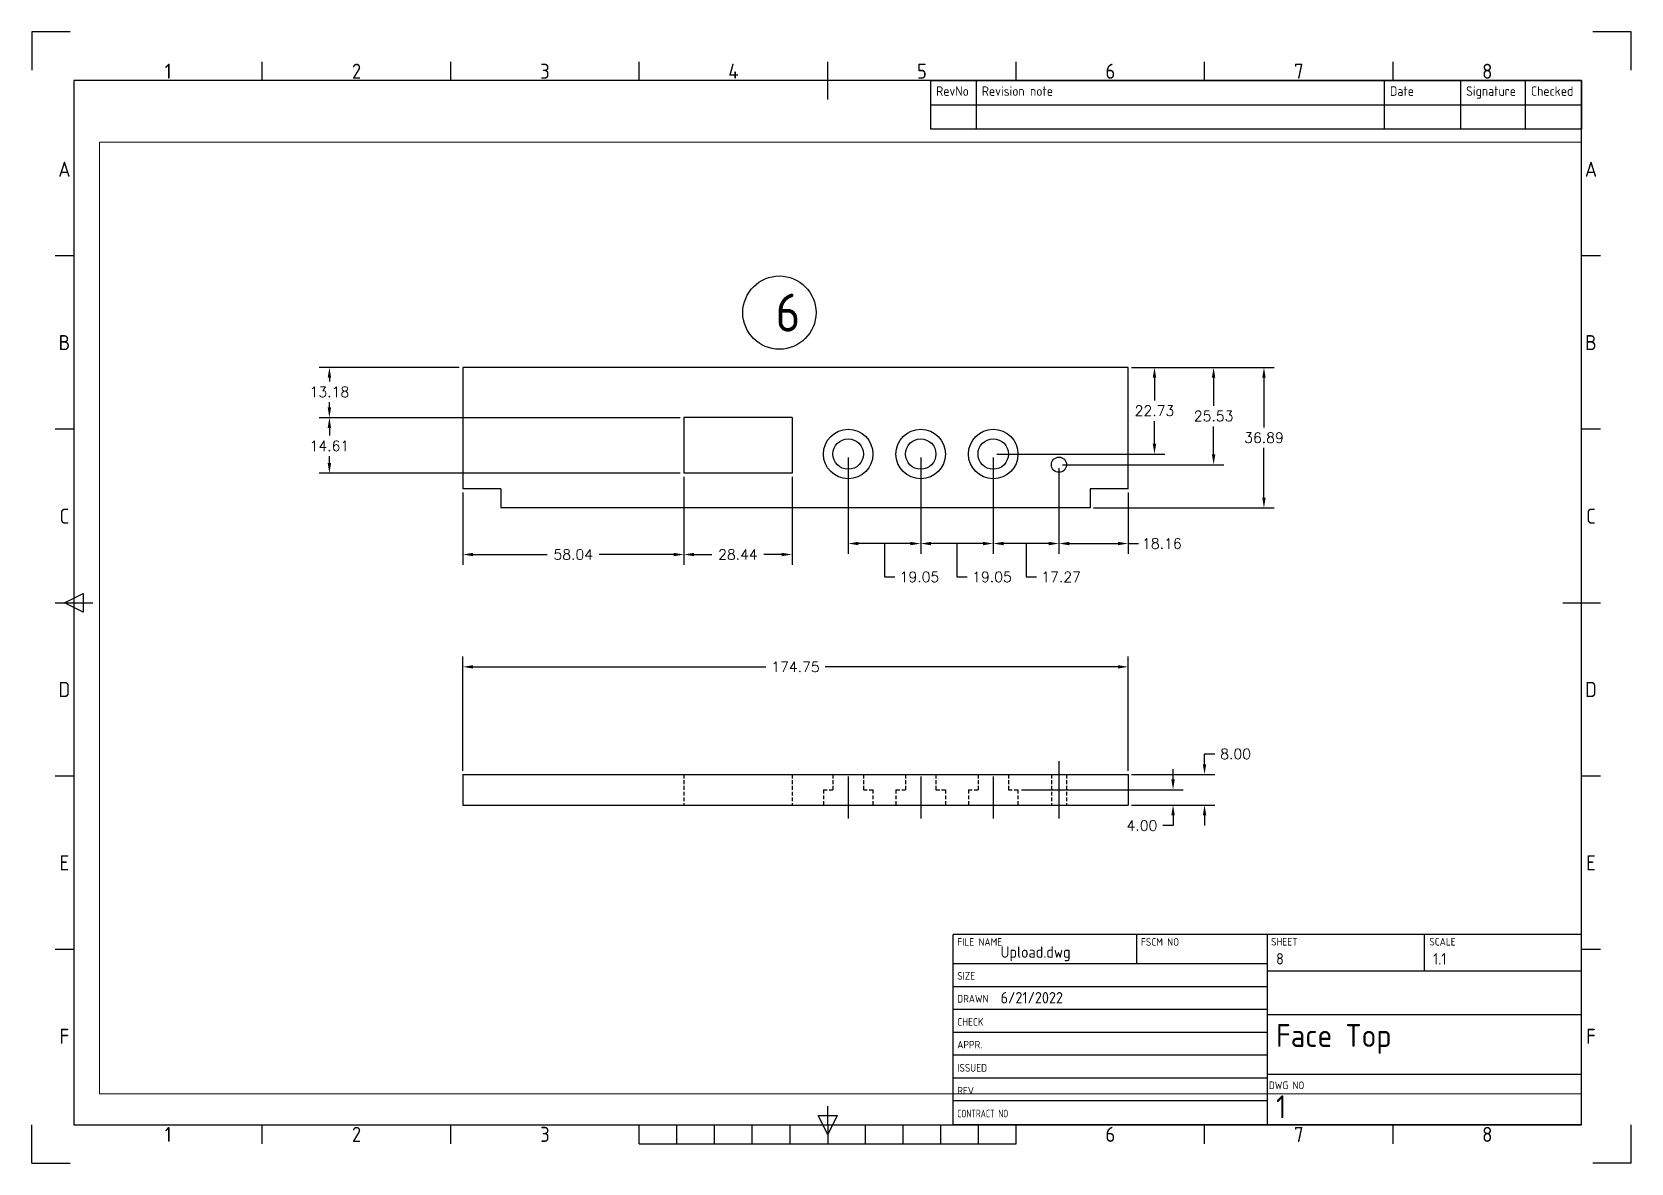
# Paper-space layout 'Face Top' of a CAD drawing. Header units: millimetres. Extents: x 0 to 420, y 0 to 297.
# The model-space entities are those that its viewports show. They can reach past a viewport. Long polylines and large blocks are cut down to what shows.
import ezdxf
from ezdxf.enums import TextEntityAlignment as Align

# ---------------------------------------------------------------- set-up
doc = ezdxf.new("R2010")
doc.units = ezdxf.units.MM
doc.linetypes.add('CENTER2', pattern=[28.575, 19.05, -3.175, 3.175, -3.175])
doc.linetypes.add('DASHEDX2', pattern=[1.5, 1, -0.5])
for name, color, linetype in [('Dim', 1, 'Continuous'), ('Hidden', 3, 'DASHEDX2'), ('Layer1', 5, 'Continuous'), ('Title Block', 7, 'Continuous'), ('Viewport', 40, 'Continuous'), ('Wood', 7, 'Continuous')]:
    doc.layers.add(name, color=color, linetype=linetype)
doc.styles.add('ACISOTS', font='isocp.shx', dxfattribs={"height": 1})
doc.styles.add('ISO Proportional', font='isocp.shx')
doc.styles.get("Standard").update_dxf_attribs({"font": 'simplex.shx'})
doc.dimstyles.new('Copy of Standard', dxfattribs={"dimscale": 15, "dimtxt": 0.18, "dimasz": 0.18, "dimexe": 0.18, "dimexo": 0.0625, "dimgap": 0.09, "dimtad": 0, "dimtih": 1, "dimtoh": 1, "dimzin": 0, "dimdsep": 46, "dimtxsty": 'Standard', "dimcen": 0.09, "dimadec": 0, "dimazin": 0, "dimtfac": 1, "dimtofl": 0, "dimtmove": 0, "dimatfit": 2, "dimfxl": 1, "dimtolj": 1, "dimtzin": 0, "dimarcsym": 0})

# ---------------------------------------------------------------- blocks, each defined once
blk = doc.blocks.new('*T3')
at = {"layer": 'Title Block', "color": 0, "lineweight": -2}
for p, q in [((0, 0), (12, 0)), ((0, 0), (0, -6.33)), ((12, 0), (119.19, 0)), ((12, 0), (12, -6.33)), ((119.19, 0), (139.19, 0)), ((119.19, 0), (119.19, -6.33)), ((139.19, 0), (156.21, 0)), ((139.19, 0), (139.19, -6.33)), ((156.21, 0), (171, 0)), ((156.21, 0), (156.21, -6.33)), ((171, 0), (171, -6.33)), ((0, -6.33), (12, -6.33)), ((0, -6.33), (0, -12.67)), ((12, -6.33), (119.19, -6.33)), ((12, -6.33), (12, -12.67)), ((119.19, -6.33), (139.19, -6.33)), ((119.19, -6.33), (119.19, -12.67)), ((139.19, -6.33), (156.21, -6.33)), ((139.19, -6.33), (139.19, -12.67)), ((156.21, -6.33), (171, -6.33)), ((156.21, -6.33), (156.21, -12.67)), ((171, -6.33), (171, -12.67)), ((0, -12.67), (12, -12.67)), ((12, -12.67), (119.19, -12.67)), ((119.19, -12.67), (139.19, -12.67)), ((139.19, -12.67), (156.21, -12.67)), ((156.21, -12.67), (171, -12.67))]:
    blk.add_line(p, q, dxfattribs=at)
at = {"layer": 'Title Block', "color": 0, "char_height": 2.5, "attachment_point": 1, "style": 'ISO Proportional'}
for s, insert, width in [('RevNo', (1.5, -1.5), 9), ('Revision note', (13.5, -1.5), 104.1871), ('Date', (120.69, -1.5), 17), ('Signature', (140.69, -1.5), 14.0204), ('Checked', (157.71, -1.5), 11.7925)]:
    blk.add_mtext(s, dxfattribs=dict(at, insert=insert, width=width))
blk = doc.blocks.new('Title Block')
at = {"layer": 'Title Block'}
for p, q in [((0, 297), (0, 287)), ((10, 297), (0, 297)), ((420, 297), (410, 297)), ((420, 287), (420, 297)), ((60.5, 284.23), (60.5, 289.18)), ((110, 284.23), (110, 289.18)), ((159.5, 284.23), (159.5, 289.18)), ((209, 279.28), (209, 289.18)), ((258.5, 284.23), (258.5, 289.18)), ((308, 284.23), (308, 289.18)), ((357.5, 284.23), (357.5, 289.18)), ((407, 284.23), (11, 284.23)), ((11, 284.23), (11, 10)), ((407, 10), (407, 284.23)), ((11, 238.19), (6.05, 238.19)), ((411.95, 238.19), (407, 238.19)), ((11, 192.66), (6.05, 192.66)), ((411.95, 192.66), (407, 192.66)), ((6.05, 147.12), (15.95, 147.12)), ((8.52, 147.12), (13.47, 149.59)), ((13.47, 144.64), (8.52, 147.12)), ((13.47, 149.59), (13.47, 144.64)), ((402.05, 147.12), (411.95, 147.12)), ((11, 101.58), (6.05, 101.58)), ((411.95, 101.58), (407, 101.58)), ((407, 60), (242, 60)), ((242, 10), (242, 60)), ((290.14, 60), (290.14, 52.38)), ((324.5, 10), (324.5, 60)), ((365.75, 50.35), (365.75, 60)), ((407, 10), (407, 60)), ((11, 56.03), (6.05, 56.03)), ((411.95, 56.03), (407, 56.03)), ((242, 52.38), (324.5, 52.38)), ((242, 46.38), (324.5, 46.38)), ((407, 50.35), (324.5, 50.35)), ((242, 40.38), (324.5, 40.38)), ((324.5, 39.01), (407, 39.01)), ((242, 34.38), (324.5, 34.38)), ((242, 28.38), (324.5, 28.38)), ((242, 22.38), (324.5, 22.38)), ((324.5, 23.29), (407, 23.29)), ((209, 10), (209, 14.95)), ((242, 16.38), (324.5, 16.38)), ((0, 0), (0, 10)), ((11, 10), (407, 10)), ((60.5, 5.05), (60.5, 10)), ((110, 5.05), (110, 10)), ((159.5, 5.05), (159.5, 10)), ((169.4, 5.05), (169.4, 10)), ((179.3, 5.05), (179.3, 10)), ((189.2, 5.05), (189.2, 10)), ((199.1, 5.05), (199.1, 10)), ((206.53, 12.47), (211.47, 12.47)), ((209, 7.52), (206.53, 12.47)), ((211.47, 12.47), (209, 7.52)), ((209, 10), (209, 5.05)), ((218.9, 5.05), (218.9, 10)), ((228.8, 5.05), (228.8, 10)), ((238.7, 5.05), (238.7, 10)), ((407, 10), (242, 10)), ((248.6, 5.05), (248.6, 10)), ((258.5, 5.05), (258.5, 10)), ((308, 5.05), (308, 10)), ((357.5, 5.05), (357.5, 10)), ((420, 0), (420, 10)), ((159.5, 5.05), (258.5, 5.05)), ((0, 0), (10, 0)), ((420, 0), (410, 0))]:
    blk.add_line(p, q, dxfattribs=at)
blk.add_blockref('*T3', (236, 284.23))
at = {"layer": 'Title Block', "style": 'ISO Proportional'}
for s, p in [('1', (35.75, 286.7)), ('2', (85.25, 286.7)), ('3', (134.75, 286.7)), ('4', (184.25, 286.7)), ('5', (233.75, 286.7)), ('6', (283.25, 286.7)), ('7', (332.75, 286.7)), ('8', (382.25, 286.7)), ('A', (8.52, 260.96)), ('A', (409.48, 260.96)), ('B', (8.52, 215.43)), ('B', (409.48, 215.43)), ('C', (8.52, 169.88)), ('C', (409.48, 169.88)), ('D', (8.52, 124.34)), ('D', (409.48, 124.34)), ('E', (8.52, 78.8)), ('E', (409.48, 78.8)), ('F', (8.52, 33.27)), ('F', (409.48, 33.27)), ('1', (35.75, 7.52)), ('2', (85.25, 7.52)), ('3', (134.75, 7.52)), ('6', (283.25, 7.52)), ('7', (332.75, 7.52)), ('8', (382.25, 7.52))]:
    blk.add_text(s, height=3.96, dxfattribs=at).set_placement(p, align=Align.MIDDLE)
at = {"layer": 'Title Block', "lineweight": 25, "style": 'ACISOTS'}
for s, p in [('FILE NAME', (243.03, 57.04)), ('FSCM NO', (291.3, 57.04)), ('SHEET', (325.45, 57.11)), ('SCALE', (367.03, 57.11)), ('SIZE', (243.03, 48.14)), ('DRAWN', (243.03, 42.14)), ('CHECK', (243.03, 36.05)), ('APPR.', (243.03, 30.08)), ('ISSUED', (243.03, 23.99)), ('REV', (243.03, 17.99))]:
    blk.add_text(s, height=2, dxfattribs=at).set_placement(p)
at = {"layer": 'Title Block', "lineweight": 25, "style": 'ACISOTS', "width": 0.683519}
blk.add_text('CONTRACT NO', height=2, dxfattribs=at).set_placement((243.03, 11.99))
at = {"layer": 'Title Block', "insert": (324.88, 21.41), "char_height": 2, "width": 8.8, "attachment_point": 1, "style": 'ACISOTS'}
blk.add_mtext('DWG NO', dxfattribs=at)
at = {"layer": 'Title Block', "lineweight": 35, "style": 'ACISOTS'}
for tag, p, height in [('FILE_NAME', (254.41, 53.9), 3), ('FSCM_NO', (293.68, 53.04), 3), ('SHEET', (326.77, 52.11), 3), ('SCALE', (368.02, 52.11), 3), ('SIZE', (254.7, 48.23), 3), ('DESIGN_ACTIVITY', (328.79, 43.14), 3.5), ('CHECK_DATE', (254.41, 41.9), 3), ('CHECK_DATE', (254.7, 36.14), 3), ('CHECKED_BY', (277.96, 36.14), 3), ('SHEETNAME', (326.77, 30.48), 6), ('APPROVAL_DATE', (254.7, 30.17), 3), ('APPROVED_BY', (277.96, 30.17), 3), ('ISSUE_DATE', (254.7, 24.08), 3), ('ISSUED_BY', (277.96, 24.08), 3), ('DRAWING_SUBTITLE', (328.79, 25.44), 3), ('REVISION', (254.7, 18.08), 3), ('SHEETNUMBER-NAME', (326.77, 11.76), 6), ('CONTRACT_NO', (254.7, 12.08), 3.5)]:
    blk.add_attdef(tag, p, '', height=height, dxfattribs=at)
blk = doc.blocks.new('*D102')
at = {"layer": 'Defpoints', "color": 0, "transparency": 16777216}
for p in [(318.41, -29.95), (325.33, -29.95), (282.98, -52.68)]:
    blk.add_point(p, dxfattribs=at)
at = {"layer": 'Dim', "color": 0, "lineweight": -2, "transparency": 16777216}
for p, q in [((319.34, -29.95), (328.03, -29.95)), ((325.33, -32.65), (325.33, -38.61)), ((325.33, -49.98), (325.33, -44.01)), ((283.92, -52.68), (328.03, -52.68))]:
    blk.add_line(p, q, dxfattribs=at)
at = {"layer": 'Dim', "color": 0, "transparency": 16777216}
for points in [[(324.88, -32.65), (325.78, -32.65), (325.33, -29.95)], [(324.88, -49.98), (325.78, -49.98), (325.33, -52.68)]]:
    blk.add_solid(points, dxfattribs=at)
at = {"layer": 'Dim', "color": 0, "transparency": 16777216, "insert": (325.33, -41.31), "char_height": 2.7, "attachment_point": 5}
blk.add_mtext('\\A1;22.73', dxfattribs=at)
blk = doc.blocks.new('*D103')
at = {"layer": 'Defpoints', "color": 0, "transparency": 16777216}
for p in [(108.62, -29.95), (143.66, -29.95), (201.7, -43.13)]:
    blk.add_point(p, dxfattribs=at)
at = {"layer": 'Dim', "color": 0, "lineweight": -2, "transparency": 16777216}
for p, q in [((142.72, -29.95), (105.92, -29.95)), ((108.62, -32.65), (108.62, -33.67)), ((108.62, -40.43), (108.62, -39.07)), ((200.76, -43.13), (105.92, -43.13))]:
    blk.add_line(p, q, dxfattribs=at)
at = {"layer": 'Dim', "color": 0, "transparency": 16777216}
for points in [[(108.17, -32.65), (109.07, -32.65), (108.62, -29.95)], [(108.17, -40.43), (109.07, -40.43), (108.62, -43.13)]]:
    blk.add_solid(points, dxfattribs=at)
at = {"layer": 'Dim', "color": 0, "transparency": 16777216, "insert": (108.62, -36.37), "char_height": 2.7, "attachment_point": 5}
blk.add_mtext('\\A1;13.18', dxfattribs=at)
blk = doc.blocks.new('*D104')
at = {"layer": 'Defpoints', "color": 0, "transparency": 16777216}
for p in [(108.62, -43.13), (201.7, -43.13), (201.7, -57.74)]:
    blk.add_point(p, dxfattribs=at)
at = {"layer": 'Dim', "color": 0, "lineweight": -2, "transparency": 16777216}
for p, q in [((200.76, -43.13), (105.92, -43.13)), ((108.62, -45.83), (108.62, -47.83)), ((108.62, -55.04), (108.62, -53.23)), ((200.76, -57.74), (105.92, -57.74))]:
    blk.add_line(p, q, dxfattribs=at)
at = {"layer": 'Dim', "color": 0, "transparency": 16777216}
for points in [[(108.17, -45.83), (109.07, -45.83), (108.62, -43.13)], [(108.17, -55.04), (109.07, -55.04), (108.62, -57.74)]]:
    blk.add_solid(points, dxfattribs=at)
at = {"layer": 'Dim', "color": 0, "transparency": 16777216, "insert": (108.62, -50.53), "char_height": 2.7, "attachment_point": 5}
blk.add_mtext('\\A1;14.61', dxfattribs=at)
blk = doc.blocks.new('*D105')
at = {"layer": 'Defpoints', "color": 0, "transparency": 16777216}
for p in [(318.41, -29.95), (340.86, -29.95), (300.25, -55.48)]:
    blk.add_point(p, dxfattribs=at)
at = {"layer": 'Dim', "color": 0, "lineweight": -2, "transparency": 16777216}
for p, q in [((319.34, -29.95), (343.56, -29.95)), ((340.86, -32.65), (340.86, -40.01)), ((340.86, -52.78), (340.86, -45.41)), ((301.18, -55.48), (343.56, -55.48))]:
    blk.add_line(p, q, dxfattribs=at)
at = {"layer": 'Dim', "color": 0, "transparency": 16777216}
for points in [[(340.41, -32.65), (341.31, -32.65), (340.86, -29.95)], [(340.41, -52.78), (341.31, -52.78), (340.86, -55.48)]]:
    blk.add_solid(points, dxfattribs=at)
at = {"layer": 'Dim', "color": 0, "transparency": 16777216, "insert": (340.86, -42.71), "char_height": 2.7, "attachment_point": 5}
blk.add_mtext('\\A1;25.53', dxfattribs=at)
blk = doc.blocks.new('*D106')
at = {"layer": 'Defpoints', "color": 0, "transparency": 16777216}
for p in [(318.41, -136.84), (318.41, -144.84), (338.48, -144.84)]:
    blk.add_point(p, dxfattribs=at)
at = {"layer": 'Dim', "color": 0, "lineweight": -2, "transparency": 16777216}
for p, q in [((338.48, -134.14), (338.48, -131.44)), ((338.48, -131.44), (341.18, -131.44)), ((319.34, -136.84), (341.18, -136.84)), ((319.34, -144.84), (341.18, -144.84)), ((338.48, -147.54), (338.48, -150.24))]:
    blk.add_line(p, q, dxfattribs=at)
at = {"layer": 'Dim', "color": 0, "transparency": 16777216}
for points in [[(338.03, -134.14), (338.93, -134.14), (338.48, -136.84)], [(338.03, -147.54), (338.93, -147.54), (338.48, -144.84)]]:
    blk.add_solid(points, dxfattribs=at)
at = {"layer": 'Dim', "color": 0, "transparency": 16777216, "insert": (346.64, -131.44), "char_height": 2.7, "attachment_point": 5}
blk.add_mtext('\\A1;8.00', dxfattribs=at)
blk = doc.blocks.new('*U101')
at = {"layer": 'Hidden', "color": 0, "linetype": 'CENTER2', "transparency": 16777216}
blk.add_line((0, 5.5), (0, -5.5), dxfattribs=at)
blk = doc.blocks.new('*U98')
at = {"layer": 'Hidden', "color": 0, "linetype": 'CENTER2', "transparency": 16777216}
blk.add_line((0, 5.5), (0, -5.5), dxfattribs=at)
blk = doc.blocks.new('*U99')
at = {"layer": 'Hidden', "color": 0, "linetype": 'CENTER2', "transparency": 16777216}
blk.add_line((0, 5.5), (0, -5.5), dxfattribs=at)
blk = doc.blocks.new('*U100')
at = {"layer": 'Hidden', "color": 0, "linetype": 'CENTER2', "transparency": 16777216}
blk.add_line((0, 7.5), (0, -7.5), dxfattribs=at)
blk = doc.blocks.new('*D113')
at = {"layer": 'Defpoints', "color": 0, "transparency": 16777216}
for p in [(318.41, -108.56), (143.66, -136.84), (318.41, -136.84)]:
    blk.add_point(p, dxfattribs=at)
at = {"layer": 'Dim', "color": 0, "lineweight": -2, "transparency": 16777216}
for p, q in [((143.66, -135.9), (143.66, -105.86)), ((146.36, -108.56), (223.25, -108.56)), ((315.71, -108.56), (238.81, -108.56)), ((318.41, -135.9), (318.41, -105.86))]:
    blk.add_line(p, q, dxfattribs=at)
at = {"layer": 'Dim', "color": 0, "transparency": 16777216}
for points in [[(146.36, -108.11), (146.36, -109.01), (143.66, -108.56)], [(315.71, -108.11), (315.71, -109.01), (318.41, -108.56)]]:
    blk.add_solid(points, dxfattribs=at)
at = {"layer": 'Dim', "color": 0, "transparency": 16777216, "insert": (231.03, -108.56), "char_height": 2.7, "attachment_point": 5}
blk.add_mtext('\\A1;174.75', dxfattribs=at)
blk = doc.blocks.new('*D114')
at = {"layer": 'Defpoints', "color": 0, "transparency": 16777216}
for p in [(318.41, -29.95), (308.41, -66.84), (354.09, -66.84)]:
    blk.add_point(p, dxfattribs=at)
at = {"layer": 'Dim', "color": 0, "lineweight": -2, "transparency": 16777216}
for p, q in [((319.34, -29.95), (356.79, -29.95)), ((354.09, -32.65), (354.09, -45.69)), ((354.09, -64.14), (354.09, -51.09)), ((309.34, -66.84), (356.79, -66.84))]:
    blk.add_line(p, q, dxfattribs=at)
at = {"layer": 'Dim', "color": 0, "transparency": 16777216}
for points in [[(353.64, -32.65), (354.54, -32.65), (354.09, -29.95)], [(353.64, -64.14), (354.54, -64.14), (354.09, -66.84)]]:
    blk.add_solid(points, dxfattribs=at)
at = {"layer": 'Dim', "color": 0, "transparency": 16777216, "insert": (354.09, -48.39), "char_height": 2.7, "attachment_point": 5}
blk.add_mtext('\\A1;36.89', dxfattribs=at)
blk = doc.blocks.new('*D124')
at = {"layer": 'Defpoints', "color": 0, "transparency": 16777216}
for p in [(201.7, -57.74), (143.66, -61.84), (201.7, -79.06)]:
    blk.add_point(p, dxfattribs=at)
at = {"layer": 'Dim', "color": 0, "lineweight": -2, "transparency": 16777216}
for p, q in [((201.7, -58.67), (201.7, -81.76)), ((143.66, -62.78), (143.66, -81.76)), ((146.36, -79.06), (165.86, -79.06)), ((199, -79.06), (179.49, -79.06))]:
    blk.add_line(p, q, dxfattribs=at)
at = {"layer": 'Dim', "color": 0, "transparency": 16777216}
for points in [[(146.36, -78.61), (146.36, -79.51), (143.66, -79.06)], [(199, -78.61), (199, -79.51), (201.7, -79.06)]]:
    blk.add_solid(points, dxfattribs=at)
at = {"layer": 'Dim', "color": 0, "transparency": 16777216, "insert": (172.68, -79.06), "char_height": 2.7, "attachment_point": 5}
blk.add_mtext('\\A1;58.04', dxfattribs=at)
blk = doc.blocks.new('*D125')
at = {"layer": 'Defpoints', "color": 0, "transparency": 16777216}
for p in [(201.7, -57.74), (230.14, -57.74), (230.14, -79.06)]:
    blk.add_point(p, dxfattribs=at)
at = {"layer": 'Dim', "color": 0, "lineweight": -2, "transparency": 16777216}
for p, q in [((201.7, -58.67), (201.7, -81.76)), ((230.14, -58.67), (230.14, -81.76)), ((204.4, -79.06), (209.11, -79.06)), ((227.44, -79.06), (222.73, -79.06))]:
    blk.add_line(p, q, dxfattribs=at)
at = {"layer": 'Dim', "color": 0, "transparency": 16777216}
for points in [[(204.4, -78.61), (204.4, -79.51), (201.7, -79.06)], [(227.44, -78.61), (227.44, -79.51), (230.14, -79.06)]]:
    blk.add_solid(points, dxfattribs=at)
at = {"layer": 'Dim', "color": 0, "transparency": 16777216, "insert": (215.92, -79.06), "char_height": 2.7, "attachment_point": 5}
blk.add_mtext('\\A1;28.44', dxfattribs=at)
blk = doc.blocks.new('*D126')
at = {"layer": 'Defpoints', "color": 0, "transparency": 16777216}
for p in [(300.25, -55.48), (318.41, -61.84), (300.25, -76.18)]:
    blk.add_point(p, dxfattribs=at)
at = {"layer": 'Dim', "color": 0, "lineweight": -2, "transparency": 16777216}
for p, q in [((300.25, -56.41), (300.25, -78.88)), ((318.41, -62.78), (318.41, -78.88)), ((302.95, -76.18), (315.71, -76.18)), ((318.41, -76.18), (321.11, -76.18))]:
    blk.add_line(p, q, dxfattribs=at)
at = {"layer": 'Dim', "color": 0, "transparency": 16777216}
for points in [[(302.95, -75.73), (302.95, -76.63), (300.25, -76.18)], [(315.71, -75.73), (315.71, -76.63), (318.41, -76.18)]]:
    blk.add_solid(points, dxfattribs=at)
at = {"layer": 'Dim', "color": 0, "transparency": 16777216, "insert": (327.28, -76.18), "char_height": 2.7, "attachment_point": 5}
blk.add_mtext('\\A1;18.16', dxfattribs=at)
blk = doc.blocks.new('*D127')
at = {"layer": 'Defpoints', "color": 0, "transparency": 16777216}
for p in [(282.98, -52.68), (300.25, -55.48), (282.98, -76.18)]:
    blk.add_point(p, dxfattribs=at)
at = {"layer": 'Dim', "color": 0, "lineweight": -2, "transparency": 16777216}
for p, q in [((282.98, -53.62), (282.98, -78.88)), ((300.25, -56.41), (300.25, -78.88)), ((297.55, -76.18), (285.68, -76.18)), ((291.61, -76.18), (291.61, -84.96)), ((291.61, -84.96), (294.31, -84.96))]:
    blk.add_line(p, q, dxfattribs=at)
at = {"layer": 'Dim', "color": 0, "transparency": 16777216}
for points in [[(285.68, -75.73), (285.68, -76.63), (282.98, -76.18)], [(297.55, -75.73), (297.55, -76.63), (300.25, -76.18)]]:
    blk.add_solid(points, dxfattribs=at)
at = {"layer": 'Dim', "color": 0, "transparency": 16777216, "insert": (300.81, -84.96), "char_height": 2.7, "attachment_point": 5}
blk.add_mtext('\\A1;17.27', dxfattribs=at)
blk = doc.blocks.new('*D128')
at = {"layer": 'Defpoints', "color": 0, "transparency": 16777216}
for p in [(263.93, -52.68), (282.98, -52.68), (263.93, -76.18)]:
    blk.add_point(p, dxfattribs=at)
at = {"layer": 'Dim', "color": 0, "lineweight": -2, "transparency": 16777216}
for p, q in [((263.93, -53.62), (263.93, -78.88)), ((282.98, -53.62), (282.98, -78.88)), ((280.28, -76.18), (266.63, -76.18)), ((273.46, -76.18), (273.46, -84.96)), ((273.46, -84.96), (276.16, -84.96))]:
    blk.add_line(p, q, dxfattribs=at)
at = {"layer": 'Dim', "color": 0, "transparency": 16777216}
for points in [[(266.63, -75.73), (266.63, -76.63), (263.93, -76.18)], [(280.28, -75.73), (280.28, -76.63), (282.98, -76.18)]]:
    blk.add_solid(points, dxfattribs=at)
at = {"layer": 'Dim', "color": 0, "transparency": 16777216, "insert": (282.65, -84.96), "char_height": 2.7, "attachment_point": 5}
blk.add_mtext('\\A1;19.05', dxfattribs=at)
blk = doc.blocks.new('*D129')
at = {"layer": 'Defpoints', "color": 0, "transparency": 16777216}
for p in [(244.88, -52.68), (263.93, -52.68), (244.88, -76.18)]:
    blk.add_point(p, dxfattribs=at)
at = {"layer": 'Dim', "color": 0, "lineweight": -2, "transparency": 16777216}
for p, q in [((244.88, -53.62), (244.88, -78.88)), ((263.93, -53.62), (263.93, -78.88)), ((261.23, -76.18), (247.58, -76.18)), ((254.41, -76.18), (254.41, -84.96)), ((254.41, -84.96), (257.11, -84.96))]:
    blk.add_line(p, q, dxfattribs=at)
at = {"layer": 'Dim', "color": 0, "transparency": 16777216}
for points in [[(247.58, -75.73), (247.58, -76.63), (244.88, -76.18)], [(261.23, -75.73), (261.23, -76.63), (263.93, -76.18)]]:
    blk.add_solid(points, dxfattribs=at)
at = {"layer": 'Dim', "color": 0, "transparency": 16777216, "insert": (263.6, -84.96), "char_height": 2.7, "attachment_point": 5}
blk.add_mtext('\\A1;19.05', dxfattribs=at)
blk = doc.blocks.new('*D130')
at = {"layer": 'Defpoints', "color": 0, "transparency": 16777216}
for p in [(289.48, -140.84), (318.41, -144.84), (330.21, -144.84)]:
    blk.add_point(p, dxfattribs=at)
at = {"layer": 'Dim', "color": 0, "lineweight": -2, "transparency": 16777216}
for p, q in [((330.21, -138.14), (330.21, -135.44)), ((290.42, -140.84), (332.91, -140.84)), ((319.34, -144.84), (332.91, -144.84)), ((330.21, -150.24), (327.51, -150.24)), ((330.21, -147.54), (330.21, -150.24))]:
    blk.add_line(p, q, dxfattribs=at)
at = {"layer": 'Dim', "color": 0, "transparency": 16777216}
for points in [[(329.76, -138.14), (330.66, -138.14), (330.21, -140.84)], [(329.76, -147.54), (330.66, -147.54), (330.21, -144.84)]]:
    blk.add_solid(points, dxfattribs=at)
at = {"layer": 'Dim', "color": 0, "transparency": 16777216, "insert": (322.04, -150.24), "char_height": 2.7, "attachment_point": 5}
blk.add_mtext('\\A1;4.00', dxfattribs=at)

msp = doc.modelspace()

# ---------------------------------------------------------------- linework, layer by layer
at = {"layer": 'Hidden'}
for p, q in [((201.698, -136.839), (201.698, -144.839)), ((230.142, -136.839), (230.142, -144.839)), ((240.881, -136.839), (240.881, -140.839)), ((248.881, -136.839), (248.881, -140.839)), ((259.931, -136.839), (259.931, -140.839)), ((267.931, -136.839), (267.931, -140.839)), ((278.981, -136.839), (278.981, -140.839)), ((286.981, -136.839), (286.981, -140.839)), ((298.246, -136.839), (298.246, -144.839)), ((302.246, -136.839), (302.246, -144.839)), ((238.381, -140.839), (240.881, -140.839)), ((238.381, -140.839), (238.381, -144.839)), ((248.881, -140.839), (251.381, -140.839)), ((251.381, -140.839), (251.381, -144.839)), ((257.431, -140.839), (259.931, -140.839)), ((257.431, -140.839), (257.431, -144.839)), ((267.931, -140.839), (270.431, -140.839)), ((270.431, -140.839), (270.431, -144.839)), ((276.481, -140.839), (278.981, -140.839)), ((276.481, -140.839), (276.481, -144.839)), ((286.981, -140.839), (289.481, -140.839)), ((289.481, -140.839), (289.481, -144.839))]:
    msp.add_line(p, q, dxfattribs=at)
at = {"layer": 'Layer1'}
msp.add_circle((226.817, -15.537), 9.618, dxfattribs=at)
at = {"layer": 'Wood'}
for p, q in [((318.406, -29.947), (143.656, -29.947)), ((143.656, -29.947), (143.656, -61.839)), ((318.406, -61.839), (318.406, -29.947)), ((230.142, -43.125), (201.698, -43.125)), ((201.698, -43.125), (201.698, -57.737)), ((230.142, -43.125), (230.142, -57.737)), ((230.142, -57.737), (201.698, -57.737)), ((153.656, -61.839), (143.656, -61.839)), ((153.656, -61.839), (153.656, -66.839)), ((318.406, -61.839), (308.406, -61.839)), ((308.406, -61.839), (308.406, -66.839)), ((308.406, -66.839), (153.656, -66.839)), ((143.656, -136.839), (318.406, -136.839)), ((143.656, -136.839), (143.656, -144.839)), ((318.406, -136.839), (318.406, -144.839)), ((143.656, -144.839), (318.406, -144.839))]:
    msp.add_line(p, q, dxfattribs=at)
for centre, radius in [((244.881, -52.679), 6.5), ((263.931, -52.679), 6.5), ((282.981, -52.679), 6.5), ((244.881, -52.679), 4), ((263.931, -52.679), 4), ((282.981, -52.679), 4), ((300.246, -55.477), 2)]:
    msp.add_circle(centre, radius, dxfattribs=at)

# ---------------------------------------------------------------- block references
at = {"layer": 'Hidden', "linetype": 'CENTER2'}
for name, p in [('*U100', (300.246, -140.839)), ('*U101', (244.881, -142.839)), ('*U98', (263.931, -142.839)), ('*U99', (282.981, -142.839))]:
    msp.add_blockref(name, p, dxfattribs=at)

# ---------------------------------------------------------------- texts
at = {"layer": 'Layer1', "insert": (225.817, -10.537), "char_height": 10, "attachment_point": 1, "style": 'ISO Proportional'}
msp.add_mtext_dynamic_manual_height_columns('6', width=25.64739, gutter_width=12.5, heights=[0], dxfattribs=at)

# ---------------------------------------------------------------- dimensions: what is measured, and where the dimension line sits
at = {"layer": 'Dim'}
for base, p1, p2, picture, middle in [((108.622, -29.947), (201.698, -43.125), (143.656, -29.947), '*D103', (108.622, -36.373)), ((325.333, -29.947), (282.981, -52.679), (318.406, -29.947), '*D102', (325.333, -41.313)), ((340.858, -29.947), (300.246, -55.477), (318.406, -29.947), '*D105', (340.858, -42.712)), ((108.622, -43.125), (201.698, -57.737), (201.698, -43.125), '*D104', (108.622, -50.526)), ((338.479, -144.839), (318.406, -136.839), (318.406, -144.839), '*D106', (346.643, -131.439))]:
    dim = msp.add_linear_dim(base=base, p1=p1, p2=p2, angle=90, dimstyle='Copy of Standard', dxfattribs=at)
    dim.commit()
    dim.dimension.update_dxf_attribs({"geometry": picture, "text_midpoint": middle, "dimtype": 160})
for base, p1, p2, picture, middle in [((354.094, -66.839), (318.406, -29.947), (308.406, -66.839), '*D114', (354.094, -48.393)), ((330.209, -144.839), (289.481, -140.839), (318.406, -144.839), '*D130', (322.044, -150.239))]:
    dim = msp.add_linear_dim(base=base, p1=p1, p2=p2, angle=90, dimstyle='Copy of Standard', dxfattribs=at)
    dim.commit()
    dim.dimension.update_dxf_attribs({"geometry": picture, "text_midpoint": middle})
for base, p1, p2, picture, middle in [((244.881, -76.181), (263.931, -52.679), (244.881, -52.679), '*D129', (258.456, -84.956)), ((263.931, -76.181), (282.981, -52.679), (263.931, -52.679), '*D128', (277.506, -84.956)), ((282.981097436, -76.180936743), (300.246097436, -55.4771556), (282.981097436, -52.6791556), '*D127', (295.663597436, -84.955936743)), ((230.142, -79.055), (201.698, -57.737), (230.142, -57.737), '*D125', (215.92, -79.055))]:
    dim = msp.add_linear_dim(base=base, p1=p1, p2=p2, dimstyle='Copy of Standard', override={"dimtmove": 1}, dxfattribs=at)
    dim.commit()
    dim.dimension.update_dxf_attribs({"geometry": picture, "text_midpoint": middle})
for base, p1, p2, picture, middle in [((201.698, -79.055), (143.656, -61.839), (201.698, -57.737), '*D124', (172.677, -79.055)), ((318.406, -108.564), (143.656, -136.839), (318.406, -136.839), '*D113', (231.031, -108.564))]:
    dim = msp.add_linear_dim(base=base, p1=p1, p2=p2, dimstyle='Copy of Standard', dxfattribs=at)
    dim.commit()
    dim.dimension.update_dxf_attribs({"geometry": picture, "text_midpoint": middle})
dim = msp.add_linear_dim(base=(300.246, -76.181), p1=(318.406, -61.839), p2=(300.246, -55.477), dimstyle='Copy of Standard', dxfattribs=at)
dim.commit()
dim.dimension.update_dxf_attribs({"geometry": '*D126', "text_midpoint": (327.278, -76.181), "dimtype": 160})

psp = doc.layouts.new('Face Top')

# ---------------------------------------------------------------- block references
ref = psp.add_blockref('Title Block', (0, 0))
ref.add_attrib('SHEETNAME', 'Face Top', (326.77, 30.48), dxfattribs={"layer": 'Title Block', "lineweight": 35, "height": 6, "style": 'ACISOTS'})
ref.add_attrib('SHEETNUMBER-NAME', '1', (326.77, 11.76), dxfattribs={"layer": 'Title Block', "lineweight": 35, "height": 6, "style": 'ACISOTS'})
ref.add_attrib('SCALE', '1.1', (368.02, 52.11), dxfattribs={"layer": 'Title Block', "lineweight": 35, "height": 3, "style": 'ACISOTS'})
ref.add_attrib('SHEET', '8', (326.77, 52.11), dxfattribs={"layer": 'Title Block', "lineweight": 35, "height": 3, "style": 'ACISOTS'})
ref.add_attrib('FILE_NAME', 'Upload.dwg', (254.41, 53.9), dxfattribs={"layer": 'Title Block', "lineweight": 35, "height": 3, "style": 'ACISOTS'})
ref.add_attrib('CHECK_DATE', '6/21/2022', (254.41, 41.9), dxfattribs={"layer": 'Title Block', "lineweight": 35, "height": 3, "style": 'ACISOTS'})

# ---------------------------------------------------------------- viewports
at = {"layer": 'Viewport'}
psp.add_viewport(center=(212.35, 143.09), size=(389.31, 249.914), view_center_point=(242.849, -95.759), view_height=249.91401, dxfattribs=at)

doc.saveas('drawing.dxf')
